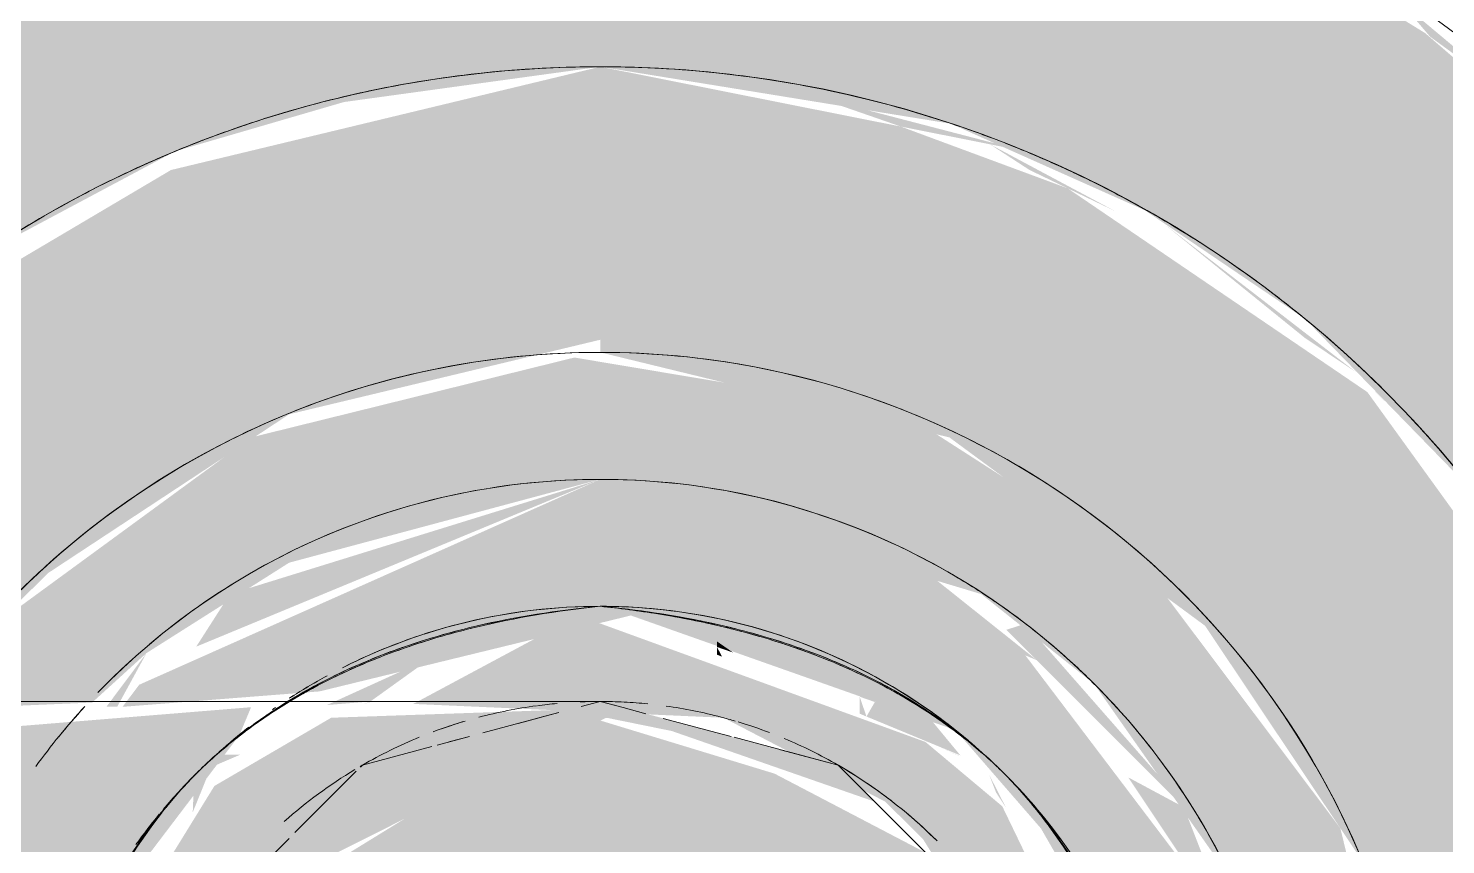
# Model space of a CAD drawing. Header units: millimetres. Extents: x 91786 to 132940, y -1987 to 10096.
# Drawn here: x 128280.89 to 128303.21, y 605.24 to 618.11 of the extents above; entities that cross this region are included whole.
import ezdxf

# ---------------------------------------------------------------- set-up
doc = ezdxf.new("R2010")
doc.units = ezdxf.units.MM
for name, color, linetype, lineweight in [('0-1', 7, 'Continuous', 9), ('A-GENM', 7, 'Continuous', 9), ('P-SANR-FIXT', 7, 'Continuous', 9)]:
    doc.layers.add(name, color=color, linetype=linetype, lineweight=lineweight)
doc.layers.add('0-2', color=7, linetype='Continuous', lineweight=9, transparency=0.7)

# ---------------------------------------------------------------- blocks, each defined once
blk = doc.blocks.new('131_Сантехническая перегородка 6 - СП-1-30839354-Развертка 1_66-4')
at = {"layer": 'A-GENM'}
h = blk.add_hatch(dxfattribs=at)
h.set_pattern_fill('FP_30', color=256, style=0, pattern_type=2)
h.set_pattern_definition([(108.435, (8388.465, 0), (-104.12513, 208.25044), [39.513, -289.76]), (139.399, (8375.97, 37.485), (-624.75285, 520.62186), [19.2, -940.786]), (136.848, (8465.517, 49.98), (-1561.885053, 1457.739081), [45.673, -2237.967]), (109.983, (8432.197, 81.218), (-312.373483, 833.000664), [24.375, -1194.377]), (90, (8423.87, 0), (-104.125, 104.125), [20.825, -83.3]), (118.443, (8423.867, 20.825), (728.876327, -1353.623754), [56.841, -2785.217]), (84.289, (8396.795, 70.805), (-104.131824, -937.12419), [20.929, -1025.515]), (129.806, (8398.877, 91.63), (416.50377, -520.62198), [16.265, -796.977])])
h.paths.add_polyline_path([(9175.071, 100), (9464.64, 100), (9464.64, 207.447), (9449.409, 211.613), (9422.655, 223.925), (9405.757, 234.529), (9389.447, 247.932), (9379.594, 256.115), (9364.268, 273.606), (9353.503, 288.71), (9345.286, 302.96), (9336.788, 321.809), (9334.66, 327.676), (9329.213, 345.851), (9328.098, 350.761), (9325.986, 362.893), (9323.879, 382.53), (9323.879, 400), (9829.57, 400), (9836.646, 657.688), (9839, 757.592), (9839, 790), (9904, 790), (9904, 795), (9904.713, 797.574), (9907.229, 799.533), (9909.774, 800), (9935.009, 799.734), (9936.556, 799.241), (9938.334, 797.403), (9939, 794.062), (9939, 790), (9968, 790), (9968, 1550), (9966.296, 1562.941), (9961.301, 1575), (9953.355, 1585.355), (9943, 1593.301), (9930.941, 1598.296), (9918, 1600), (9168, 1600), (9168.057, 209.98), (9172.29, 208.386), (9173.21, 207.551), (9174.51, 205.679), (9175.071, 202.929), (9175.071, 112.816)])
h.paths.add_polyline_path([(9874, 100), (9896.68, 100), (9896.535, 202.929), (9897.602, 206.369), (9900.574, 208.816), (9903.822, 209.793), (9911.648, 209.959), (9914.886, 209.741), (9918.663, 208.412), (9921.013, 206.369), (9922.08, 202.929), (9922.08, 100), (9968, 100), (9968, 380), (9919, 380), (9919, 272.709), (9874, 260.363), (9874, 116.882)])
h.paths.add_polyline_path([(9619, 577.5), (9612.303, 578.526), (9612.047, 578.601), (9608.785, 579.952), (9605.086, 582.318), (9602.832, 584.392), (9600.225, 587.626), (9598.019, 591.872), (9597.601, 592.5), (9481.5, 592.463), (9481.5, 590.5), (9478, 590.5), (9478, 592.491), (9476.436, 595.321), (9475.85, 597.414), (9475.627, 600.936), (9476.152, 604.014), (9477.492, 606.718), (9478, 607.509), (9478, 609.5), (9481.5, 609.5), (9481.5, 607.5), (9490.5, 607.5), (9490.5, 667.444), (9609.5, 667.398), (9609.5, 620.344), (9613.747, 621.878), (9619, 622.5), (9625.697, 621.474), (9625.953, 621.399), (9629.215, 620.048), (9632.914, 617.682), (9635.168, 615.608), (9637.647, 612.591), (9639.981, 608.128), (9640.858, 605.042), (9641.223, 603.52), (9641.487, 599.225), (9640.751, 594.243), (9640.399, 593.047), (9639.048, 589.785), (9636.442, 585.787), (9634.618, 583.832), (9632.072, 581.703), (9629.089, 579.9), (9624.253, 578.122), (9623.086, 577.984)])
blk = doc.blocks.new('Sanitary_Toilet-Accessories_Gessi_Wall-mounted-paper-roll-holder-65449 - Chrome-30913797-Развертка 1_66-4')
at = {"layer": '0-2'}
for points in [[(9619, 577.5), (9626.477, 578.942), (9631.754, 581.797), (9634.518, 584.09), (9636.893, 586.82), (9638.738, 589.787), (9640.112, 593.061), (9640.943, 596.48), (9641.223, 600), (9640.943, 603.52), (9640.108, 606.953), (9639.048, 609.605), (9636.979, 613.062), (9634.91, 615.518), (9631.99, 618.032), (9629.215, 619.737), (9625.138, 621.528), (9619, 622.5), (9611.523, 621.058), (9609.5, 619.801), (9609.607, 614.73), (9612.303, 616.168), (9614.963, 616.944), (9619, 617.5), (9624.524, 616.602), (9627.579, 615.238), (9630.102, 613.528), (9632.823, 610.732), (9633.656, 609.536), (9635.211, 606.593), (9636.226, 602.78), (9636.416, 598.285), (9635.834, 595.486), (9634.88, 592.647), (9632.698, 589.123), (9630.102, 586.472), (9625.697, 583.832), (9623.037, 583.056), (9618.593, 582.556), (9613.476, 583.398), (9610.624, 584.635), (9607.564, 586.775), (9605.114, 589.356), (9603.202, 592.501), (9602.832, 592.579), (9598.07, 592.5), (9598.952, 590.395), (9601.047, 586.902), (9603.09, 584.482), (9605.82, 582.107), (9608.785, 580.263), (9612.862, 578.472), (9614.441, 578.222)], [(9619, 582.5), (9625.762, 584.127), (9628.603, 585.779), (9632.072, 588.67), (9635.109, 593.609), (9636.322, 599.103), (9635.431, 605.042), (9634.709, 607.353), (9631.083, 612.374), (9626.361, 615.585), (9623.734, 616.558), (9619, 617.5), (9619, 613), (9624.5, 611.66), (9628.526, 608.693), (9631.01, 604.975), (9632.072, 600.344), (9630.657, 594.497), (9627.579, 590.398), (9623.975, 587.99), (9619, 586.801), (9619, 583.146)], [(9619, 587), (9624.5, 588.34), (9628.526, 591.307), (9631.01, 595.025), (9632, 600), (9630.657, 605.503), (9627.579, 609.602), (9623.761, 612.053), (9618.593, 612.919), (9613.5, 611.66), (9609.5, 608.732), (9609.648, 607.426), (9610.996, 607.483), (9611.853, 608.263), (9614.1, 609.687), (9619, 611), (9625, 609.192), (9626.778, 607.778), (9628.744, 604.975), (9629.625, 602.847), (9630, 600), (9629.588, 597.017), (9627.836, 593.6), (9626.778, 592.222), (9623.975, 590.333), (9618.593, 589.109), (9613, 590.808), (9611.222, 592.222), (9610.531, 592.752), (9608.545, 592.697), (9610.307, 590.474), (9614.266, 587.942), (9618.593, 587.081)], [(9619, 591.019), (9625.035, 593.777), (9626.142, 595.547), (9627.315, 599.026), (9627.067, 602.254), (9625.332, 605.849), (9624.122, 606.863), (9618.653, 608.855), (9616.055, 607.462), (9620.941, 607.244), (9623.488, 605.922), (9625.137, 604.287), (9625.661, 603.135), (9626.462, 599.852), (9625.104, 595.652), (9624, 594.464), (9621.795, 593.109), (9620.764, 592.731), (9617.475, 592.583), (9615.399, 592.5), (9618.989, 591.024)], [(9621.092, 608.271), (9620.839, 608.446), (9620.839, 608.359)], [(9620.917, 608.206), (9620.839, 608.359), (9620.839, 608.238)], [(9623.325, 607.492), (9623.427, 607.668), (9623.086, 607.575)], [(9621.15, 600), (9626.481, 600.047), (9624.118, 605.122), (9621.744, 606.364), (9618.87, 607.24), (9618.104, 606.998), (9613.131, 603.937), (9611.63, 600), (9621.057, 600)], [(9619.634, 607.239), (9619, 607.245), (9619.003, 607.24)], [(9624.693, 606.624), (9624.303, 606.803), (9624.597, 606.665)], [(9625.496, 603.748), (9623.928, 605.581), (9624.364, 604.881), (9625.495, 603.749)]]:
    blk.add_hatch(color=256, dxfattribs=at).paths.add_polyline_path(points)
h = blk.add_hatch(color=256, dxfattribs=at)
h.paths.add_polyline_path([(9625.251, 578.49), (9626.376, 578.817), (9625.429, 578.556)])
h.paths.add_polyline_path([(9629.089, 580.199), (9632.844, 582.416), (9632.072, 582.028), (9629.215, 580.268)])
h.paths.add_polyline_path([(9635.951, 585.523), (9637.622, 587.597), (9637.1, 587.105), (9636.143, 585.787)])
h.paths.add_polyline_path([(9639.595, 591.469), (9640.473, 593.515), (9640.108, 593.047), (9640.018, 592.77)])
h.paths.add_polyline_path([(9641.223, 598.251), (9641.401, 600.628), (9641.223, 600), (9641.223, 599.225)])
h.paths.add_polyline_path([(9640.676, 605.204), (9639.981, 607.773), (9640.149, 606.826), (9640.399, 606.056)])
h.paths.add_polyline_path([(9638.007, 611.647), (9636.753, 613.675), (9636.979, 613.062), (9637.647, 612.142)])
h.paths.add_polyline_path([(9633.477, 616.951), (9631.606, 618.518), (9632.072, 617.972), (9632.914, 617.36)])
h = blk.add_hatch(color=256, dxfattribs=at)
h.paths.add_polyline_path([(9619, 582.5), (9619, 587), (9613.5, 588.34), (9609.474, 591.307), (9608.295, 592.847), (9605.035, 592.708), (9603.387, 592.5), (9606.917, 587.626), (9611.639, 584.415), (9614.266, 583.442), (9618.593, 582.581)])
h.paths.add_polyline_path([(9609.5, 608.732), (9610.307, 609.526), (9614.1, 612.025), (9619, 613.199), (9619, 617.5), (9612.238, 615.873), (9609.5, 614.253), (9609.5, 608.855)])
h = blk.add_hatch(color=256, dxfattribs=at)
h.paths.add_polyline_path([(9625.697, 583.832), (9630.102, 586.591), (9629.648, 586.472), (9625.953, 584.003)])
h.paths.add_polyline_path([(9619, 582.5), (9625.139, 583.639), (9623.734, 583.442), (9620.146, 582.728)])
h.paths.add_polyline_path([(9631.374, 587.626), (9633.589, 590.349), (9633.551, 590.883), (9631.411, 587.681)])
h.paths.add_polyline_path([(9635.314, 593.977), (9636.281, 597.791), (9635.986, 597.414), (9635.493, 594.898)])
h.paths.add_polyline_path([(9636.498, 600.01), (9635.778, 604.598), (9635.643, 604.344), (9636.416, 600.424)])
h.paths.add_polyline_path([(9635.168, 606.697), (9633.551, 609.722), (9632.896, 610.096), (9635.107, 606.788)])
h.paths.add_polyline_path([(9630.898, 612.693), (9627.865, 615.035), (9630.102, 613.225)])
h.paths.add_polyline_path([(9625.697, 616.168), (9622.348, 617.039), (9623.734, 616.558), (9625.362, 616.234)])
h = blk.add_hatch(color=256, dxfattribs=at)
h.paths.add_polyline_path([(9624.76, 583.646), (9626.182, 584.156), (9625.364, 583.936), (9625.148, 583.832)])
h.paths.add_polyline_path([(9634.964, 592.997), (9635.283, 593.88), (9634.973, 593.035)])
h.paths.add_polyline_path([(9636.322, 599.103), (9636.416, 600.424), (9636.22, 599.99), (9636.246, 599.766)])
h.paths.add_polyline_path([(9631.703, 611.883), (9630.898, 612.693), (9631.597, 611.991)])
h.paths.add_polyline_path([(9627.104, 615.228), (9625.137, 616.279), (9625.762, 615.873), (9626.735, 615.405)])
h = blk.add_hatch(color=256, dxfattribs=at)
h.paths.add_polyline_path([(9619, 589), (9626.248, 592.222), (9628.046, 594.417), (9628.995, 596.25), (9629.597, 598.497), (9629.588, 601.538), (9628.526, 604.492), (9625.696, 608.226), (9619, 611), (9611.738, 607.764), (9611.475, 607.416), (9614.578, 607.659), (9619.482, 608.855), (9624.597, 607.048), (9625.941, 605.5), (9627.579, 602.655), (9627.844, 601.229), (9628, 599.999), (9627.111, 596.25), (9624.789, 593.109), (9623.422, 592.341), (9618.593, 591.123), (9612.304, 592.714), (9611.504, 592.469), (9612.669, 591.622), (9618.593, 589.169)])
h.paths.add_polyline_path([(9625.811, 594.723), (9626.155, 595.547), (9626.15, 595.547)])
h = blk.add_hatch(color=256, dxfattribs=at)
h.paths.add_polyline_path([(9619, 589), (9624.834, 590.808), (9625.331, 591.622), (9620.9, 589.787)])
h.paths.add_polyline_path([(9619, 589), (9612.636, 591.338), (9614.025, 590.333), (9618.593, 589.109)])
h.paths.add_polyline_path([(9627.528, 593.502), (9628.667, 595.025), (9628.349, 594.904), (9627.53, 593.505)])
h.paths.add_polyline_path([(9629.625, 598.601), (9630, 600), (9629.625, 600.312), (9629.625, 600)])
h.paths.add_polyline_path([(9628.977, 603.817), (9628.192, 605.834), (9627.315, 606.305), (9628.526, 604.492)])
h.paths.add_polyline_path([(9619, 611), (9613.166, 609.192), (9612.636, 608.364), (9618.593, 610.831)])
h.paths.add_polyline_path([(9625.873, 608.153), (9623.975, 609.667), (9619, 611), (9625.696, 608.226)])
h = blk.add_hatch(color=256, dxfattribs=at)
h.paths.add_polyline_path([(9624.5, 590.474), (9627.459, 593.109), (9627.135, 593.109), (9624.789, 590.763)])
h.paths.add_polyline_path([(9630, 600), (9629.251, 603.75), (9628.995, 603.75), (9629.671, 601.229)])
h.paths.add_polyline_path([(9628.526, 594.5), (9629.66, 597.414), (9629.588, 598.462), (9628.667, 595.025)])
h.paths.add_polyline_path([(9628.526, 605.5), (9625.696, 608.727), (9625.397, 608.629), (9628.192, 605.834)])
h = blk.add_hatch(color=256, dxfattribs=at)
h.paths.add_polyline_path([(9613.5, 590.474), (9610.825, 592.739), (9612.304, 591.273), (9613, 590.808)])
h.paths.add_polyline_path([(9611.391, 607.417), (9611.853, 608.263), (9611.222, 607.418)])
h = blk.add_hatch(color=256, dxfattribs=at)
h.paths.add_polyline_path([(9616.779, 591.669), (9616.346, 592.08), (9614.67, 592.5), (9614.809, 592.261), (9616.346, 591.799)])
h.paths.add_polyline_path([(9614.702, 607.445), (9615.379, 607.5), (9616.346, 608.195), (9614.701, 607.447)])
h = blk.add_hatch(color=256, dxfattribs=at)
h.paths.add_polyline_path([(9618.977, 591.01), (9618.808, 591.098), (9618.971, 591.012)])
h.paths.add_polyline_path([(9625.785, 594.692), (9626.15, 595.547), (9625.787, 594.697)])
h.paths.add_polyline_path([(9615.26, 607.451), (9615.405, 607.5), (9615.349, 607.488)])
h = blk.add_hatch(color=256, dxfattribs=at)
h.paths.add_polyline_path([(9626.56, 595.635), (9627.315, 596.771), (9627.206, 598.083), (9626.5, 595.67)])
h.paths.add_polyline_path([(9623.193, 607.263), (9623.086, 607.575), (9623.086, 607.308)])
h = blk.add_hatch(color=256, dxfattribs=at)
h.paths.add_polyline_path([(9623.422, 592.341), (9624, 592.517), (9624.138, 593.109), (9623.33, 592.5)])
h.paths.add_polyline_path([(9627.315, 602.235), (9627.14, 603.135), (9626.593, 603.444), (9627.293, 602.254)])
h.paths.add_polyline_path([(9627.315, 603.444), (9627.209, 603.135), (9627.315, 603.135)])
h.paths.add_polyline_path([(9626.401, 604.273), (9626.39, 604.566), (9626.21, 604.566)])
h.paths.add_polyline_path([(9624.672, 606.651), (9623.967, 607.505), (9623.325, 607.492), (9623.193, 607.263), (9624.597, 606.682)])
h = blk.add_hatch(color=256, dxfattribs=at)
h.paths.add_polyline_path([(9604.722, 600), (9610.016, 600.084), (9611.014, 603.937), (9613.316, 606.97), (9613.5, 607.41), (9609.5, 607.084), (9609.22, 603.591), (9608.75, 602.499), (9607.61, 601.229), (9605.746, 600.248), (9604.621, 600)])
h.paths.add_polyline_path([(9610.685, 600), (9611.519, 600.047), (9613.682, 604.531), (9619.093, 607.245), (9620.126, 607.035), (9623.322, 605.922), (9622.74, 606.499), (9619.362, 607.403), (9614.762, 607.244), (9612.922, 606.169), (9611.804, 604.355), (9610.685, 601.026), (9610.685, 600.025)])
h.paths.add_polyline_path([(9626.5, 600), (9625.09, 604.154), (9624.794, 604.119), (9626.481, 600.047)])
h.paths.add_polyline_path([(9607.908, 601.524), (9608.325, 601.926), (9608, 601.593)])
h = blk.add_hatch(color=256, dxfattribs=at)
h.paths.add_polyline_path([(9610.835, 602.063), (9610.856, 602.066), (9610.991, 602.44)])
h.paths.add_polyline_path([(9611.609, 603.931), (9611.737, 604.193), (9611.611, 603.937)])
h.paths.add_polyline_path([(9611.774, 604.772), (9612.069, 605.042), (9611.853, 604.868)])
h.paths.add_polyline_path([(9612.636, 606.364), (9613.324, 606.66), (9612.959, 606.66), (9612.779, 606.495)])
h = blk.add_hatch(color=256, dxfattribs=at)
h.paths.add_polyline_path([(9611.437, 603.469), (9611.55, 603.93), (9610.971, 603.75), (9610.971, 603.475), (9611.418, 603.469)])
h.paths.add_polyline_path([(9611.962, 604.784), (9612.088, 605.042), (9611.97, 604.802)])
h.paths.add_polyline_path([(9612.581, 605.754), (9612.832, 606.374), (9612.601, 606.28), (9612.587, 605.901)])
h = blk.add_hatch(color=256, dxfattribs=at)
h.paths.add_polyline_path([(9624.9, 593.613), (9625.349, 593.894), (9625.104, 593.862), (9624.919, 593.636)])
h.paths.add_polyline_path([(9625.391, 605.826), (9625.125, 606.348), (9625.234, 606.067), (9625.364, 605.868)])
at = {"layer": '0-1'}
for p, q in [((9609.655, 607.5), (9610.37, 607.5)), ((9610.37, 607.5), (9611.008, 607.5)), ((9611.602, 607.5), (9612.756, 607.5)), ((9612.756, 607.5), (9613.828, 607.5)), ((9613.828, 607.5), (9614.1, 607.5)), ((9614.1, 607.5), (9614.67, 607.5)), ((9614.883, 607.5), (9615.379, 607.5)), ((9616.346, 607.5), (9616.492, 607.5)), ((9617.81, 607.5), (9618.235, 607.5)), ((9618.235, 607.5), (9618.596, 607.5)), ((9618.596, 607.5), (9618.844, 607.5)), ((9618.7, 607.42), (9619, 607.5)), ((9618.844, 607.5), (9618.976, 607.5)), ((9618.976, 607.5), (9619, 607.5)), ((9619.003, 607.499), (9619.362, 607.403)), ((9617.706, 607.153), (9618.038, 607.242)), ((9618.05, 607.246), (9618.349, 607.326)), ((9619.362, 607.403), (9619.716, 607.308)), ((9619.992, 607.234), (9620.839, 607.008)), ((9620.839, 607.008), (9621.06, 606.948)), ((9616.615, 606.862), (9616.94, 606.948)), ((9615.253, 606.497), (9616.21, 606.753)), ((9621.837, 606.74), (9622.747, 606.497)), ((9614.191, 605.435), (9615.157, 606.401)), ((9615.223, 606.467), (9615.253, 606.497)), ((9622.75, 606.494), (9623.446, 605.798)), ((9623.684, 605.56), (9624.122, 605.122))]:
    blk.add_line(p, q, dxfattribs=at)
at = {"layer": '0-1', "flags": 128}
for points in [[(9615.405, 607.5), (9615.701, 607.5), (9616.086, 607.5)], [(9616.754, 607.5), (9617.18, 607.5), (9617.494, 607.5)]]:
    blk.add_lwpolyline(points, dxfattribs=at)
at = {"layer": 'P-SANR-FIXT'}
for radius, start, end in [(17.5, 90, 103.6963), (17.5, 90, 101.25), (17.5, 78.75, 90), (17.5, 76.3037, 90), (17.5, 101.25, 103.6963), (17.5, 76.3037, 78.75), (17.5, 105.1726, 109.3531), (17.5, 105.1726, 109.3531), (17.5, 70.6469, 76.2724), (17.5, 70.6469, 76.2724), (17.5, 109.3531, 110.507), (17.5, 109.3531, 110.507), (17.5, 69.3829, 70.6469), (17.5, 69.3829, 70.6469), (17.5, 110.9698, 114.4224), (17.5, 112.5, 114.4224), (17.5, 110.9698, 112.5), (17.5, 66.1956, 68.6238), (17.5, 66.1956, 68.6238), (17.5, 114.4224, 118.0769), (17.5, 114.4224, 118.0769), (17.5, 63.2648, 66.1956), (17.5, 63.2648, 66.1956), (17.5, 61.9231, 63.1547), (17.5, 61.9231, 63.1547), (17.5, 118.0769, 123.1856), (17.5, 118.0769, 123.1856), (17.5, 60.0415, 61.9231), (17.5, 60.0415, 61.9231), (17.5, 56.8255, 59.8052), (17.5, 56.8255, 59.8052), (17.5, 46.8889, 56.25), (17.5, 46.8889, 56.25), (13, 90, 112.1622), (13, 68.4689, 90), (17.5, 45.3285, 46.6994), (17.5, 45.3285, 46.6994), (13, 112.5, 135), (13, 112.1622, 112.5), (13, 22.8573, 67.5), (17.5, 33.75, 43.0529), (17.5, 23.7111, 43.0529), (11, 90, 120), (11, 90, 120), (11, 60, 90), (11, 60, 90), (11, 120, 130.2324), (11, 120, 130.2324), (11, 55.5638, 60), (11, 55.5638, 60), (9, 90, 107.9681), (9, 90, 107.9681), (9, 87.5254, 90), (9, 87.5254, 90), (11, 49.7676, 54.9986), (11, 49.7676, 54.9986), (9, 76.9936, 87.4848), (9, 76.9936, 87.4848), (9, 61.1082, 76.4475), (9, 61.1082, 76.4475), (9, 108.7642, 116.8147), (9, 108.7642, 116.8147), (11, 45.1294, 49.7676), (11, 45.1294, 49.7676), (11, 133.1307, 136.0139), (11, 133.1307, 136.0139), (9, 119.6513, 122.9483), (9, 119.6513, 122.9483), (9, 49.8956, 60.3487), (9, 49.8956, 60.3487), (11, 37.63, 45.1294), (11, 37.63, 45.1294), (7.5, 95.2057, 97.5956), (7.5, 95.2057, 97.5956), (7.5, 95.2057, 97.5956), (7.5, 90, 92.4015), (7.5, 90, 92.4015), (7.5, 90, 92.4015), (7.5, 87.1084, 89.974), (7.5, 87.1084, 89.974), (7.5, 87.1084, 89.974), (7.5, 84.271, 87.1084), (7.5, 84.271, 87.1084), (7.5, 84.271, 87.1084), (11, 137.5867, 140.8513), (11, 137.5867, 140.8513), (9, 124.6496, 125.0222), (9, 124.6496, 125.0222), (7.5, 97.6919, 104.7829), (7.5, 97.6919, 104.7829), (7.5, 97.6919, 104.7829), (7.5, 75.2849, 82.061), (7.5, 75.2849, 82.061), (7.5, 75.2849, 82.061), (7.5, 73.5326, 75.2849), (7.5, 73.5326, 75.2849), (7.5, 73.5326, 75.2849), (9, 127.9471, 130.2299), (9, 127.9471, 130.2299), (7.5, 106.4674, 109.0886), (7.5, 106.4674, 109.0886), (7.5, 106.4674, 109.0886), (7.5, 69.1824, 73.1691), (7.5, 69.1824, 73.1691), (7.5, 69.1824, 73.1691), (7.5, 112.3355, 119.9777), (7.5, 112.3355, 119.9777), (7.5, 112.3355, 119.9777), (7.5, 60.0223, 67.2936), (7.5, 60.0223, 67.2936), (7.5, 60.0223, 67.2936), (9, 45.2229, 47.5829), (9, 45.2229, 47.5829), (9, 135.2345, 137.3104), (9, 135.2345, 137.3104), (7.5, 121.0308, 131.573), (7.5, 121.0308, 131.573), (7.5, 121.0308, 131.573), (7.5, 120, 120.2943), (7.5, 120, 120.2943), (7.5, 120, 120.2943), (7.5, 52.3593, 60), (7.5, 52.3593, 60), (7.5, 52.3593, 60), (9, 45, 45.2229), (9, 45, 45.2229), (9, 42.57, 44.7655), (9, 42.57, 44.7655), (11, 22.37, 36.1335), (11, 22.37, 36.1335), (9, 39.7762, 42.57), (9, 39.7762, 42.57), (9, 140.5163, 142.7462), (9, 140.5163, 142.7462), (7.5, 44.9935, 49.7705), (7.5, 44.9935, 49.7705), (7.5, 44.9935, 49.7705), (9, 37.1389, 39.7762), (9, 37.1389, 39.7762)]:
    blk.add_arc((9619, 600), radius, start, end, dxfattribs=at)
for points, knots in [([(9612.669, 593.603), (9612.294, 593.983), (9611.591, 594.885), (9610.73, 596.548), (9610.247, 598.027), (9610.038, 599.185), (9609.982, 600), (9610.034, 600.814), (9610.234, 601.967), (9610.706, 603.436), (9611.557, 605.087), (9612.347, 606.097), (9612.922, 606.64), (9613.326, 606.987), (9614.084, 607.54), (9615.313, 608.187), (9617.021, 608.729), (9618.314, 608.936), (9619, 609)], [0.25, 0.25, 0.25, 0.25, 0.3125, 0.375, 0.4375, 0.46875, 0.5, 0.53125, 0.5625, 0.625, 0.6875, 0.75, 0.765625, 0.78125, 0.8125, 0.875, 0.9375, 1, 1, 1, 1]), ([(9611.444, 595.23), (9611.196, 595.652), (9610.693, 596.661), (9610.247, 598.027), (9610.038, 599.185), (9609.982, 600), (9610.034, 600.814), (9610.234, 601.967), (9610.706, 603.436), (9611.557, 605.087), (9612.347, 606.097), (9612.922, 606.64), (9613.326, 606.987), (9614.084, 607.54), (9615.313, 608.187), (9617.021, 608.729), (9618.314, 608.936), (9619, 609)], [0.3244382, 0.3244382, 0.3244382, 0.3244382, 0.375, 0.4375, 0.46875, 0.5, 0.53125, 0.5625, 0.625, 0.6875, 0.75, 0.765625, 0.78125, 0.8125, 0.875, 0.9375, 1, 1, 1, 1]), ([(9613.725, 607.27), (9613.776, 607.305), (9614.275, 607.64), (9615.313, 608.187), (9617.021, 608.729), (9618.314, 608.936), (9619, 609)], [0.8054323, 0.8054323, 0.8054323, 0.8054323, 0.8125, 0.875, 0.9375, 1, 1, 1, 1]), ([(9619, 609), (9618.309, 608.928), (9617.269, 608.754), (9616.331, 608.483), (9615.994, 608.369)], [0, 0, 0, 0, 0.0625, 0.09969407, 0.09969407, 0.09969407, 0.09969407]), ([(9616.012, 608.395), (9616.347, 608.507), (9617.281, 608.771), (9618.314, 608.936), (9619, 609)], [0.90017721, 0.90017721, 0.90017721, 0.90017721, 0.9375, 1, 1, 1, 1]), ([(9625.364, 606.364), (9625.27, 606.459), (9625.078, 606.64), (9624.674, 606.987), (9623.916, 607.54), (9622.687, 608.187), (9620.979, 608.729), (9619.686, 608.936), (9619, 609)], [0.75, 0.75, 0.75, 0.75, 0.765625, 0.78125, 0.8125, 0.875, 0.9375, 1, 1, 1, 1]), ([(9625.331, 593.603), (9625.706, 593.983), (9626.409, 594.885), (9627.27, 596.548), (9627.753, 598.027), (9627.962, 599.185), (9628.018, 600), (9627.966, 600.814), (9627.766, 601.967), (9627.294, 603.436), (9626.443, 605.087), (9625.653, 606.097), (9625.078, 606.64), (9624.674, 606.987), (9623.916, 607.54), (9622.687, 608.187), (9620.979, 608.729), (9619.686, 608.936), (9619, 609)], [0.25, 0.25, 0.25, 0.25, 0.3125, 0.375, 0.4375, 0.46875, 0.5, 0.53125, 0.5625, 0.625, 0.6875, 0.75, 0.765625, 0.78125, 0.8125, 0.875, 0.9375, 1, 1, 1, 1]), ([(9625.331, 593.603), (9625.706, 593.983), (9626.409, 594.885), (9627.27, 596.548), (9627.753, 598.027), (9627.962, 599.185), (9628.018, 600), (9627.966, 600.814), (9627.766, 601.967), (9627.294, 603.436), (9626.443, 605.087), (9625.653, 606.097), (9625.078, 606.64), (9624.674, 606.987), (9623.916, 607.54), (9622.687, 608.187), (9620.979, 608.729), (9619.686, 608.936), (9619, 609)], [0.25, 0.25, 0.25, 0.25, 0.3125, 0.375, 0.4375, 0.46875, 0.5, 0.53125, 0.5625, 0.625, 0.6875, 0.75, 0.765625, 0.78125, 0.8125, 0.875, 0.9375, 1, 1, 1, 1]), ([(9621.222, 608.621), (9621.129, 608.645), (9620.568, 608.783), (9619.973, 608.888), (9619.454, 608.951)], [0.92774202, 0.92774202, 0.92774202, 0.92774202, 0.9375, 0.98602686, 0.98602686, 0.98602686, 0.98602686]), ([(9619.454, 608.947), (9619.978, 608.878), (9620.575, 608.768), (9621.138, 608.627), (9621.228, 608.603)], [0.01386405, 0.01386405, 0.01386405, 0.01386405, 0.0625, 0.0718854, 0.0718854, 0.0718854, 0.0718854]), ([(9621.306, 608.582), (9621.788, 608.451), (9622.556, 608.19), (9623.252, 607.859), (9623.524, 607.712)], [0.07461317, 0.07461317, 0.07461317, 0.07461317, 0.125, 0.15968224, 0.15968224, 0.15968224, 0.15968224]), ([(9623.514, 607.736), (9623.238, 607.886), (9622.545, 608.215), (9621.78, 608.473), (9621.309, 608.598)], [0.83949013, 0.83949013, 0.83949013, 0.83949013, 0.875, 0.92470808, 0.92470808, 0.92470808, 0.92470808]), ([(9614.759, 607.878), (9614.951, 607.974), (9615.32, 608.142), (9615.709, 608.29), (9615.893, 608.354)], [0.85102967, 0.85102967, 0.85102967, 0.85102967, 0.875, 0.89575419, 0.89575419, 0.89575419, 0.89575419]), ([(9615.886, 608.331), (9615.695, 608.264), (9615.333, 608.126), (9614.989, 607.971), (9614.826, 607.891)], [0.10370828, 0.10370828, 0.10370828, 0.10370828, 0.125, 0.14505988, 0.14505988, 0.14505988, 0.14505988]), ([(9624.772, 606.897), (9624.565, 607.066), (9624.191, 607.339), (9623.788, 607.584), (9623.612, 607.682)], [0.78125, 0.78125, 0.78125, 0.78125, 0.8125, 0.83527034, 0.83527034, 0.83527034, 0.83527034]), ([(9623.616, 607.661), (9623.801, 607.559), (9624.215, 607.309), (9624.597, 607.03), (9624.805, 606.862)], [0.16364791, 0.16364791, 0.16364791, 0.16364791, 0.1875, 0.21875, 0.21875, 0.21875, 0.21875]), ([(9613.847, 607.337), (9613.62, 607.188), (9613.294, 606.951), (9612.889, 606.605), (9612.314, 606.065), (9611.528, 605.066), (9610.69, 603.441), (9610.228, 601.995), (9610.033, 600.855), (9609.983, 600.048), (9610.037, 599.235), (9610.238, 598.078), (9610.708, 596.595), (9611.412, 595.205), (9612.083, 594.241), (9612.538, 593.723), (9612.924, 593.359), (9613.33, 593.011), (9614.093, 592.455), (9615.33, 591.807), (9617.051, 591.266), (9618.355, 591.062), (9619.047, 591)], [0.1875, 0.1875, 0.1875, 0.1875, 0.21875, 0.234375, 0.25, 0.3125, 0.375, 0.4375, 0.46875, 0.5, 0.53125, 0.5625, 0.625, 0.6875, 0.71875, 0.75, 0.765625, 0.78125, 0.8125, 0.875, 0.9375, 1, 1, 1, 1]), ([(9625.397, 606.331), (9625.774, 605.954), (9626.472, 605.066), (9627.31, 603.441), (9627.772, 601.995), (9627.967, 600.855), (9628.017, 600.048), (9627.963, 599.235), (9627.762, 598.078), (9627.292, 596.595), (9626.588, 595.205), (9625.917, 594.241), (9625.462, 593.723), (9625.077, 593.359), (9624.67, 593.011), (9623.907, 592.455), (9622.67, 591.807), (9620.949, 591.266), (9619.645, 591.062), (9618.953, 591)], [0.25, 0.25, 0.25, 0.25, 0.3125, 0.375, 0.4375, 0.46875, 0.5, 0.53125, 0.5625, 0.625, 0.6875, 0.71875, 0.75, 0.765625, 0.78125, 0.8125, 0.875, 0.9375, 1, 1, 1, 1])]:
    blk.add_open_spline(points, degree=3, knots=knots, dxfattribs=at)
for points in [[(9619.447, 608.952), (9619.3, 608.97), (9619.151, 608.986), (9619, 609)], [(9619, 609), (9619.15, 608.984), (9619.298, 608.967), (9619.445, 608.948)], [(9614.384, 607.661), (9614.199, 607.559), (9614.02, 607.451), (9613.847, 607.337)], [(9613.878, 607.372), (9614.042, 607.481), (9614.212, 607.584), (9614.388, 607.682)], [(9613.4, 607.022), (9613.331, 606.97), (9613.262, 606.917), (9613.195, 606.862)], [(9613.228, 606.897), (9613.28, 606.94), (9613.333, 606.982), (9613.387, 607.024)], [(9625.364, 606.364), (9625.27, 606.459), (9625.174, 606.549), (9625.075, 606.638)], [(9625.108, 606.604), (9625.207, 606.515), (9625.303, 606.425), (9625.397, 606.331)], [(9612.603, 606.331), (9612.455, 606.182), (9612.31, 606.023), (9612.171, 605.855)], [(9612.407, 606.122), (9612.482, 606.205), (9612.559, 606.286), (9612.636, 606.364)], [(9625.605, 606.109), (9625.526, 606.197), (9625.445, 606.282), (9625.364, 606.364)], [(9625.397, 606.331), (9625.472, 606.255), (9625.546, 606.177), (9625.62, 606.097)], [(9625.872, 605.792), (9625.784, 605.902), (9625.695, 606.007), (9625.605, 606.109)], [(9625.62, 606.097), (9625.724, 605.982), (9625.826, 605.862), (9625.925, 605.737)], [(9612.089, 605.755), (9612.007, 605.652), (9611.927, 605.547), (9611.849, 605.438)], [(9611.897, 605.487), (9611.964, 605.58), (9612.032, 605.67), (9612.101, 605.758)], [(9626.114, 605.473), (9626.035, 605.583), (9625.954, 605.689), (9625.872, 605.792)], [(9625.925, 605.737), (9626.006, 605.635), (9626.084, 605.531), (9626.162, 605.424)]]:
    blk.add_open_spline(points, degree=3, dxfattribs=at)
blk = doc.blocks.new('Sanitary_Toilet-Accessories_Gessi_Wall-mounted-paper-roll-holder-65449 - Chrome-V72-Развертка 1_66-4')
at = {"layer": '0-1'}
for p, q in [((9613.828, 607.5), (9614.1, 607.5)), ((9614.1, 607.5), (9614.67, 607.5)), ((9614.883, 607.5), (9615.379, 607.5)), ((9616.346, 607.5), (9616.492, 607.5)), ((9616.754, 607.5), (9617.18, 607.5)), ((9617.18, 607.5), (9617.494, 607.5)), ((9617.81, 607.5), (9618.235, 607.5)), ((9618.235, 607.5), (9618.596, 607.5)), ((9618.7, 607.42), (9619, 607.5)), ((9618.976, 607.5), (9619, 607.5)), ((9619.003, 607.499), (9619.362, 607.403)), ((9617.706, 607.153), (9618.038, 607.242)), ((9618.05, 607.246), (9618.349, 607.326)), ((9619.362, 607.403), (9619.716, 607.308)), ((9619.992, 607.234), (9620.839, 607.008)), ((9620.839, 607.008), (9621.06, 606.948)), ((9616.615, 606.862), (9616.94, 606.948)), ((9615.253, 606.497), (9616.21, 606.753)), ((9621.837, 606.74), (9622.747, 606.497)), ((9614.191, 605.435), (9615.157, 606.401)), ((9615.223, 606.467), (9615.253, 606.497)), ((9622.749, 606.495), (9623.446, 605.798)), ((9623.684, 605.56), (9624.122, 605.122))]:
    blk.add_line(p, q, dxfattribs=at)
at = {"layer": '0-1', "flags": 128}
for points in [[(9609.655, 607.5), (9610.37, 607.5), (9611.008, 607.5)], [(9611.602, 607.5), (9612.756, 607.5), (9613.828, 607.5)], [(9615.405, 607.5), (9615.701, 607.5), (9616.086, 607.5)], [(9618.596, 607.5), (9618.844, 607.5), (9618.976, 607.5)]]:
    blk.add_lwpolyline(points, dxfattribs=at)
at = {"layer": 'P-SANR-FIXT'}
for radius, start, end in [(17.5, 90, 103.6963), (17.5, 90, 101.25), (17.5, 78.75, 90), (17.5, 76.3037, 90), (17.5, 101.25, 103.6963), (17.5, 76.3037, 78.75), (17.5, 105.1726, 109.3531), (17.5, 105.1726, 109.3531), (17.5, 70.6469, 76.2724), (17.5, 70.6469, 76.2724), (17.5, 109.3531, 110.507), (17.5, 109.3531, 110.507), (17.5, 69.3829, 70.6469), (17.5, 69.3829, 70.6469), (17.5, 110.9698, 114.4224), (17.5, 110.9698, 114.4224), (17.5, 66.1956, 68.6238), (17.5, 67.5, 68.6238), (17.5, 66.1956, 67.5), (17.5, 114.4224, 118.0769), (17.5, 114.4224, 118.0769), (17.5, 63.2648, 66.1956), (17.5, 63.2648, 66.1956), (17.5, 61.9231, 63.1547), (17.5, 61.9231, 63.1547), (17.5, 118.0769, 123.1856), (17.5, 118.0769, 123.1856), (17.5, 60.0415, 61.9231), (17.5, 60.0415, 61.9231), (17.5, 56.8255, 59.8052), (17.5, 56.8255, 59.8052), (17.5, 46.8889, 56.25), (17.5, 46.8889, 56.25), (13, 90, 112.1622), (13, 68.4689, 90), (17.5, 45.3285, 46.6994), (17.5, 45.3285, 46.6994), (13, 112.5, 136.7997), (13, 112.1622, 112.5), (13, 22.8573, 67.5), (17.5, 33.75, 43.0529), (17.5, 23.7111, 43.0529), (11, 90, 120), (11, 90, 120), (11, 60, 90), (11, 60, 90), (11, 120, 130.2324), (11, 120, 130.2324), (11, 55.5638, 60), (11, 55.5638, 60), (9, 90, 107.9681), (9, 90, 107.9681), (9, 87.5254, 90), (9, 87.5254, 90), (11, 49.7676, 54.9986), (11, 49.7676, 54.9986), (9, 76.9936, 87.4848), (9, 76.9936, 87.4848), (9, 61.1082, 76.4475), (9, 61.1082, 76.4475), (9, 108.7642, 116.8147), (9, 108.7642, 116.8147), (11, 45.1294, 49.7676), (11, 45.1294, 49.7676), (11, 133.1307, 136.0139), (11, 133.1307, 136.0139), (9, 119.6513, 122.9483), (9, 119.6513, 122.9483), (9, 49.8956, 60.3487), (9, 49.8956, 60.3487), (11, 37.63, 45.1294), (11, 37.63, 45.1294), (7.5, 95.2057, 97.5956), (7.5, 95.2057, 97.5956), (7.5, 95.2057, 97.5956), (7.5, 90, 92.4015), (7.5, 90, 92.4015), (7.5, 90, 92.4015), (7.5, 87.1084, 89.974), (7.5, 87.1084, 89.974), (7.5, 87.1084, 89.974), (7.5, 84.271, 87.1084), (7.5, 84.271, 87.1084), (7.5, 84.271, 87.1084), (11, 137.5867, 140.8513), (11, 137.5867, 140.8513), (9, 124.6496, 125.0222), (9, 124.6496, 125.0222), (7.5, 97.6919, 104.7829), (7.5, 97.6919, 104.7829), (7.5, 97.6919, 104.7829), (7.5, 75.2849, 82.061), (7.5, 75.2849, 82.061), (7.5, 75.2849, 82.061), (7.5, 73.5326, 75.2849), (7.5, 73.5326, 75.2849), (7.5, 73.5326, 75.2849), (9, 127.9471, 130.2299), (9, 127.9471, 130.2299), (7.5, 106.4674, 109.0886), (7.5, 106.4674, 109.0886), (7.5, 106.4674, 109.0886), (7.5, 69.1824, 73.1691), (7.5, 69.1824, 73.1691), (7.5, 69.1824, 73.1691), (7.5, 112.3355, 119.9777), (7.5, 112.3355, 119.9777), (7.5, 112.3355, 119.9777), (7.5, 60.0223, 67.2936), (7.5, 60.0223, 67.2936), (7.5, 60.0223, 67.2936), (9, 45.2229, 47.5829), (9, 45.2229, 47.5829), (9, 135.2345, 137.3104), (9, 135.2345, 137.3104), (7.5, 121.0308, 131.573), (7.5, 121.0308, 131.573), (7.5, 121.0308, 131.573), (7.5, 120, 120.2943), (7.5, 120, 120.2943), (7.5, 120, 120.2943), (7.5, 52.3593, 60), (7.5, 52.3593, 60), (7.5, 52.3593, 60), (9, 45, 45.2229), (9, 45, 45.2229), (9, 42.57, 44.7655), (9, 42.57, 44.7655), (11, 22.37, 36.1335), (11, 22.37, 36.1335), (9, 39.7762, 42.57), (9, 39.7762, 42.57), (9, 140.5163, 142.7462), (9, 140.5163, 142.7462), (7.5, 44.9935, 49.7705), (7.5, 44.9935, 49.7705), (7.5, 44.9935, 49.7705), (9, 37.1389, 39.7762), (9, 37.1389, 39.7762)]:
    blk.add_arc((9619, 600), radius, start, end, dxfattribs=at)
for points, knots in [([(9612.669, 593.603), (9612.294, 593.983), (9611.591, 594.885), (9610.73, 596.548), (9610.247, 598.027), (9610.038, 599.185), (9609.982, 600), (9610.034, 600.814), (9610.234, 601.967), (9610.706, 603.436), (9611.557, 605.087), (9612.347, 606.097), (9612.922, 606.64), (9613.326, 606.987), (9614.084, 607.54), (9615.313, 608.187), (9617.021, 608.729), (9618.314, 608.936), (9619, 609)], [0.25, 0.25, 0.25, 0.25, 0.3125, 0.375, 0.4375, 0.46875, 0.5, 0.53125, 0.5625, 0.625, 0.6875, 0.75, 0.765625, 0.78125, 0.8125, 0.875, 0.9375, 1, 1, 1, 1]), ([(9611.444, 595.23), (9611.196, 595.652), (9610.693, 596.661), (9610.247, 598.027), (9610.038, 599.185), (9609.982, 600), (9610.034, 600.814), (9610.234, 601.967), (9610.706, 603.436), (9611.557, 605.087), (9612.347, 606.097), (9612.922, 606.64), (9613.326, 606.987), (9614.084, 607.54), (9615.313, 608.187), (9617.021, 608.729), (9618.314, 608.936), (9619, 609)], [0.3244382, 0.3244382, 0.3244382, 0.3244382, 0.375, 0.4375, 0.46875, 0.5, 0.53125, 0.5625, 0.625, 0.6875, 0.75, 0.765625, 0.78125, 0.8125, 0.875, 0.9375, 1, 1, 1, 1]), ([(9613.725, 607.27), (9613.776, 607.305), (9614.275, 607.64), (9615.313, 608.187), (9617.021, 608.729), (9618.314, 608.936), (9619, 609)], [0.8054323, 0.8054323, 0.8054323, 0.8054323, 0.8125, 0.875, 0.9375, 1, 1, 1, 1]), ([(9619, 609), (9618.309, 608.928), (9617.269, 608.754), (9616.331, 608.483), (9615.994, 608.369)], [0, 0, 0, 0, 0.0625, 0.09969407, 0.09969407, 0.09969407, 0.09969407]), ([(9616.012, 608.395), (9616.347, 608.507), (9617.281, 608.771), (9618.314, 608.936), (9619, 609)], [0.90017721, 0.90017721, 0.90017721, 0.90017721, 0.9375, 1, 1, 1, 1]), ([(9625.364, 606.364), (9625.27, 606.459), (9625.078, 606.64), (9624.674, 606.987), (9623.916, 607.54), (9622.687, 608.187), (9620.979, 608.729), (9619.686, 608.936), (9619, 609)], [0.75, 0.75, 0.75, 0.75, 0.765625, 0.78125, 0.8125, 0.875, 0.9375, 1, 1, 1, 1]), ([(9625.331, 593.603), (9625.706, 593.983), (9626.409, 594.885), (9627.27, 596.548), (9627.753, 598.027), (9627.962, 599.185), (9628.018, 600), (9627.966, 600.814), (9627.766, 601.967), (9627.294, 603.436), (9626.443, 605.087), (9625.653, 606.097), (9625.078, 606.64), (9624.674, 606.987), (9623.916, 607.54), (9622.687, 608.187), (9620.979, 608.729), (9619.686, 608.936), (9619, 609)], [0.25, 0.25, 0.25, 0.25, 0.3125, 0.375, 0.4375, 0.46875, 0.5, 0.53125, 0.5625, 0.625, 0.6875, 0.75, 0.765625, 0.78125, 0.8125, 0.875, 0.9375, 1, 1, 1, 1]), ([(9625.331, 593.603), (9625.706, 593.983), (9626.409, 594.885), (9627.27, 596.548), (9627.753, 598.027), (9627.962, 599.185), (9628.018, 600), (9627.966, 600.814), (9627.766, 601.967), (9627.294, 603.436), (9626.443, 605.087), (9625.653, 606.097), (9625.078, 606.64), (9624.674, 606.987), (9623.916, 607.54), (9622.687, 608.187), (9620.979, 608.729), (9619.686, 608.936), (9619, 609)], [0.25, 0.25, 0.25, 0.25, 0.3125, 0.375, 0.4375, 0.46875, 0.5, 0.53125, 0.5625, 0.625, 0.6875, 0.75, 0.765625, 0.78125, 0.8125, 0.875, 0.9375, 1, 1, 1, 1]), ([(9621.222, 608.621), (9621.129, 608.645), (9620.568, 608.783), (9619.973, 608.888), (9619.454, 608.951)], [0.92774202, 0.92774202, 0.92774202, 0.92774202, 0.9375, 0.98602686, 0.98602686, 0.98602686, 0.98602686]), ([(9619.454, 608.947), (9619.978, 608.878), (9620.575, 608.768), (9621.138, 608.627), (9621.228, 608.603)], [0.01386405, 0.01386405, 0.01386405, 0.01386405, 0.0625, 0.0718854, 0.0718854, 0.0718854, 0.0718854]), ([(9621.306, 608.582), (9621.788, 608.451), (9622.556, 608.19), (9623.252, 607.859), (9623.524, 607.712)], [0.07461317, 0.07461317, 0.07461317, 0.07461317, 0.125, 0.15968224, 0.15968224, 0.15968224, 0.15968224]), ([(9623.514, 607.736), (9623.238, 607.886), (9622.545, 608.215), (9621.78, 608.473), (9621.309, 608.598)], [0.83949013, 0.83949013, 0.83949013, 0.83949013, 0.875, 0.92470808, 0.92470808, 0.92470808, 0.92470808]), ([(9614.759, 607.878), (9614.951, 607.974), (9615.32, 608.142), (9615.709, 608.29), (9615.893, 608.354)], [0.85102967, 0.85102967, 0.85102967, 0.85102967, 0.875, 0.89575419, 0.89575419, 0.89575419, 0.89575419]), ([(9615.886, 608.331), (9615.695, 608.264), (9615.333, 608.126), (9614.989, 607.971), (9614.826, 607.891)], [0.10370828, 0.10370828, 0.10370828, 0.10370828, 0.125, 0.14505988, 0.14505988, 0.14505988, 0.14505988]), ([(9624.772, 606.897), (9624.565, 607.066), (9624.191, 607.339), (9623.788, 607.584), (9623.612, 607.682)], [0.78125, 0.78125, 0.78125, 0.78125, 0.8125, 0.83527034, 0.83527034, 0.83527034, 0.83527034]), ([(9623.616, 607.661), (9623.801, 607.559), (9624.215, 607.309), (9624.597, 607.03), (9624.805, 606.862)], [0.16364791, 0.16364791, 0.16364791, 0.16364791, 0.1875, 0.21875, 0.21875, 0.21875, 0.21875]), ([(9613.847, 607.337), (9613.62, 607.188), (9613.294, 606.951), (9612.889, 606.605), (9612.314, 606.065), (9611.528, 605.066), (9610.69, 603.441), (9610.228, 601.995), (9610.033, 600.855), (9609.983, 600.048), (9610.037, 599.235), (9610.238, 598.078), (9610.708, 596.595), (9611.412, 595.205), (9612.083, 594.241), (9612.538, 593.723), (9612.924, 593.359), (9613.33, 593.011), (9614.093, 592.455), (9615.33, 591.807), (9617.051, 591.266), (9618.355, 591.062), (9619.047, 591)], [0.1875, 0.1875, 0.1875, 0.1875, 0.21875, 0.234375, 0.25, 0.3125, 0.375, 0.4375, 0.46875, 0.5, 0.53125, 0.5625, 0.625, 0.6875, 0.71875, 0.75, 0.765625, 0.78125, 0.8125, 0.875, 0.9375, 1, 1, 1, 1]), ([(9625.397, 606.331), (9625.774, 605.954), (9626.472, 605.066), (9627.31, 603.441), (9627.772, 601.995), (9627.967, 600.855), (9628.017, 600.048), (9627.963, 599.235), (9627.762, 598.078), (9627.292, 596.595), (9626.588, 595.205), (9625.917, 594.241), (9625.462, 593.723), (9625.077, 593.359), (9624.67, 593.011), (9623.907, 592.455), (9622.67, 591.807), (9620.949, 591.266), (9619.645, 591.062), (9618.953, 591)], [0.25, 0.25, 0.25, 0.25, 0.3125, 0.375, 0.4375, 0.46875, 0.5, 0.53125, 0.5625, 0.625, 0.6875, 0.71875, 0.75, 0.765625, 0.78125, 0.8125, 0.875, 0.9375, 1, 1, 1, 1])]:
    blk.add_open_spline(points, degree=3, knots=knots, dxfattribs=at)
for points in [[(9619.447, 608.952), (9619.3, 608.97), (9619.151, 608.986), (9619, 609)], [(9619, 609), (9619.15, 608.984), (9619.298, 608.967), (9619.445, 608.948)], [(9614.384, 607.661), (9614.199, 607.559), (9614.02, 607.451), (9613.847, 607.337)], [(9613.878, 607.372), (9614.042, 607.481), (9614.212, 607.584), (9614.388, 607.682)], [(9613.4, 607.022), (9613.331, 606.97), (9613.262, 606.917), (9613.195, 606.862)], [(9613.228, 606.897), (9613.28, 606.94), (9613.333, 606.982), (9613.387, 607.024)], [(9625.364, 606.364), (9625.27, 606.459), (9625.174, 606.549), (9625.075, 606.638)], [(9625.108, 606.604), (9625.207, 606.515), (9625.303, 606.425), (9625.397, 606.331)], [(9612.603, 606.331), (9612.455, 606.182), (9612.31, 606.023), (9612.171, 605.855)], [(9612.407, 606.122), (9612.482, 606.205), (9612.559, 606.286), (9612.636, 606.364)], [(9625.605, 606.109), (9625.526, 606.197), (9625.445, 606.282), (9625.364, 606.364)], [(9625.397, 606.331), (9625.472, 606.255), (9625.546, 606.177), (9625.62, 606.097)], [(9625.872, 605.792), (9625.784, 605.902), (9625.695, 606.007), (9625.605, 606.109)], [(9625.62, 606.097), (9625.724, 605.982), (9625.826, 605.862), (9625.925, 605.737)], [(9612.089, 605.755), (9612.007, 605.652), (9611.927, 605.547), (9611.849, 605.438)], [(9611.897, 605.487), (9611.964, 605.58), (9612.032, 605.67), (9612.101, 605.758)], [(9626.114, 605.473), (9626.035, 605.583), (9625.954, 605.689), (9625.872, 605.792)], [(9625.925, 605.737), (9626.006, 605.635), (9626.084, 605.531), (9626.162, 605.424)]]:
    blk.add_open_spline(points, degree=3, dxfattribs=at)
blk = doc.blocks.new('Sanitary_Toilet-Accessories_Gessi_Wall-mounted-paper-roll-holder-65449 - Chrome-30916167-Развертка 1_66-4')
at = {"layer": '0-1'}
for p, q in [((9618.349, 607.326), (9617.151, 607.005)), ((9619.716, 607.308), (9619.362, 607.403)), ((9620.839, 607.008), (9619.992, 607.234)), ((9621.06, 606.948), (9620.839, 607.008)), ((9616.94, 606.948), (9616.43, 606.812)), ((9615.157, 606.401), (9614.191, 605.435)), ((9614.1, 605.344), (9613.798, 605.042))]:
    blk.add_line(p, q, dxfattribs=at)
at = {"layer": '0-1', "flags": 128}
for points in [[(9619, 607.5), (9618.941, 607.5), (9618.766, 607.5), (9618.477, 607.5), (9618.075, 607.5), (9617.562, 607.5), (9616.94, 607.5), (9616.214, 607.5), (9615.386, 607.5), (9614.462, 607.5), (9613.445, 607.5), (9612.342, 607.5), (9611.159, 607.5), (9609.9, 607.5), (9609.607, 607.5)], [(9619.362, 607.403), (9619, 607.5), (9618.7, 607.42)], [(9616.346, 606.79), (9615.253, 606.497), (9615.223, 606.467)], [(9626.5, 600), (9625.497, 603.747), (9622.747, 606.497), (9621.107, 606.936)]]:
    blk.add_lwpolyline(points, dxfattribs=at)
at = {"layer": 'P-SANR-FIXT'}
for radius, start, end in [(22.5, 270, 90), (17.5, 90, 123.1856), (17.5, 90, 103.6963), (17.5, 76.3037, 90), (17.5, 270, 90), (17.5, 103.6963, 109.3531), (17.5, 70.6469, 76.2724), (17.5, 110.507, 114.4224), (17.5, 109.3531, 110.507), (17.5, 69.3829, 70.6469), (17.5, 66.1956, 68.6238), (17.5, 114.4224, 118.0769), (17.5, 61.9231, 66.1956), (17.5, 118.0769, 123.1856), (17.5, 56.25, 61.9231), (17.5, 46.8889, 56.25), (13, 90, 136.7997), (13, 22.8573, 90), (17.5, 45.3285, 46.6994), (17.5, 23.7111, 43.0529), (11, 90, 136.0139), (11, 90, 120), (11, 60, 90), (11, 270, 90), (11, 120, 130.2324), (11, 55.5638, 60), (9, 90, 116.8147), (9, 90, 116.8147), (9, 49.8956, 90), (9, 45.2229, 90), (11, 49.7676, 54.9986), (11, 45.1294, 49.7676), (11, 132.2698, 136.0139), (9, 118.5689, 122.9483), (9, 118.5689, 122.9483), (11, 37.63, 45.1294), (7.5, 95.2057, 97.5956), (7.5, 95.2057, 97.5956), (7.5, 95.2057, 97.5956), (7.5, 90, 92.4015), (7.5, 90, 92.4015), (7.5, 90, 92.4015), (7.5, 87.1084, 90), (7.5, 87.1084, 90), (7.5, 87.1084, 89.974), (7.5, 84.271, 87.1084), (7.5, 84.271, 87.1084), (7.5, 84.271, 87.1084), (11, 137.5867, 143.9377), (11, 137.5867, 140.8513), (9, 124.6496, 125.0222), (9, 124.6496, 125.0222), (7.5, 97.6919, 104.7829), (7.5, 97.6919, 104.7829), (7.5, 97.6919, 104.7829), (7.5, 75.2849, 82.061), (7.5, 75.2849, 82.061), (7.5, 75.2849, 82.061), (7.5, 73.5326, 75.2849), (7.5, 73.5326, 75.2849), (7.5, 73.5326, 75.2849), (9, 127.9471, 131.8373), (9, 127.9471, 130.2299), (7.5, 106.4674, 110.537), (7.5, 106.4674, 110.537), (7.5, 106.4674, 109.4822), (7.5, 69.1824, 73.1691), (7.5, 69.1824, 73.1691), (7.5, 69.1824, 73.1691), (7.5, 112.3355, 119.9777), (7.5, 112.3355, 119.9777), (7.5, 112.3355, 119.9777), (7.5, 60.0223, 67.2936), (7.5, 60.0223, 67.2936), (7.5, 60.0223, 67.2936), (9, 132.5923, 135), (9, 45.2229, 47.5829), (11, 22.37, 37.0585), (9, 135, 139.8899), (9, 135, 137.3104), (7.5, 121.0308, 131.573), (7.5, 121.0308, 131.573), (7.5, 121.0308, 131.573), (7.5, 120, 120.2943), (7.5, 120, 120.2943), (7.5, 120, 120.2943), (7.5, 44.9935, 60), (7.5, 52.3593, 60), (7.5, 44.9935, 60), (9, 45, 45.2229), (9, 45, 45.2229), (9, 315, 45), (9, 39.7762, 44.7655), (9, 140.5163, 144.3487), (9, 140.5163, 142.7462), (7.5, 44.9935, 49.7705), (9, 37.1389, 39.7762)]:
    blk.add_arc((9619, 600), radius, start, end, dxfattribs=at)
for points, knots in [([(9612.636, 593.636), (9612.447, 593.826), (9612.083, 594.241), (9611.412, 595.205), (9610.708, 596.595), (9610.238, 598.078), (9610.037, 599.235), (9609.983, 600.048), (9610.033, 600.855), (9610.228, 601.995), (9610.69, 603.441), (9611.528, 605.066), (9612.314, 606.065), (9612.889, 606.605), (9613.294, 606.951), (9614.054, 607.504), (9615.288, 608.155), (9617.006, 608.709), (9618.309, 608.928), (9619, 609)], [0.25, 0.25, 0.25, 0.25, 0.28125, 0.3125, 0.375, 0.4375, 0.46875, 0.5, 0.53125, 0.5625, 0.625, 0.6875, 0.75, 0.765625, 0.78125, 0.8125, 0.875, 0.9375, 1, 1, 1, 1]), ([(9619, 609), (9618.314, 608.936), (9617.021, 608.729), (9615.664, 608.298), (9614.951, 607.974), (9614.759, 607.878)], [0, 0, 0, 0, 0.0625, 0.125, 0.1489703, 0.1489703, 0.1489703, 0.1489703]), ([(9614.826, 607.891), (9614.989, 607.971), (9615.677, 608.28), (9617.006, 608.709), (9618.309, 608.928), (9619, 609)], [0.8549401, 0.8549401, 0.8549401, 0.8549401, 0.875, 0.9375, 1, 1, 1, 1]), ([(9619, 609), (9619.686, 608.936), (9620.979, 608.729), (9622.687, 608.187), (9623.916, 607.54), (9624.565, 607.066), (9624.772, 606.897)], [0, 0, 0, 0, 0.0625, 0.125, 0.1875, 0.21875, 0.21875, 0.21875, 0.21875]), ([(9625.397, 606.331), (9625.303, 606.425), (9625.111, 606.605), (9624.706, 606.951), (9623.946, 607.504), (9622.712, 608.155), (9621.251, 608.626), (9620.267, 608.823), (9619.905, 608.881)], [0.75, 0.75, 0.75, 0.75, 0.765625, 0.78125, 0.8125, 0.875, 0.9375, 0.972013, 0.972013, 0.972013, 0.972013]), ([(9613.387, 607.024), (9613.333, 606.982), (9613.175, 606.857), (9613.023, 606.727), (9612.925, 606.638)], [0.21081731, 0.21081731, 0.21081731, 0.21081731, 0.21875, 0.234375, 0.234375, 0.234375, 0.234375]), ([(9612.925, 606.638), (9612.826, 606.549), (9612.564, 606.301), (9612.313, 606.021), (9612.16, 605.831)], [0.234375, 0.234375, 0.234375, 0.234375, 0.25, 0.27716607, 0.27716607, 0.27716607, 0.27716607]), ([(9625.364, 606.364), (9625.741, 605.985), (9626.443, 605.087), (9627.294, 603.436), (9627.766, 601.967), (9627.966, 600.814), (9628.018, 600), (9627.962, 599.185), (9627.753, 598.027), (9627.27, 596.548), (9626.409, 594.885), (9625.618, 593.87), (9625.047, 593.327), (9624.645, 592.981), (9623.893, 592.429), (9622.678, 591.788), (9620.994, 591.256), (9619.721, 591.059), (9619.047, 591)], [0.25, 0.25, 0.25, 0.25, 0.3125, 0.375, 0.4375, 0.46875, 0.5, 0.53125, 0.5625, 0.625, 0.6875, 0.75, 0.765625, 0.78125, 0.8125, 0.875, 0.9375, 1, 1, 1, 1]), ([(9628, 600.047), (9628.001, 600.317), (9627.967, 600.855), (9627.772, 601.995), (9627.31, 603.441), (9626.472, 605.066), (9625.774, 605.954), (9625.397, 606.331)], [0.5, 0.5, 0.5, 0.5, 0.53125, 0.5625, 0.625, 0.6875, 0.75, 0.75, 0.75, 0.75])]:
    blk.add_open_spline(points, degree=3, knots=knots, dxfattribs=at)
for points in [[(9613.847, 607.337), (9614.301, 607.635), (9615.288, 608.155), (9617.006, 608.709), (9618.309, 608.928), (9619, 609)], [(9619.905, 608.881), (9619.611, 608.928), (9619.31, 608.968), (9619, 609)], [(9613.847, 607.337), (9614.068, 607.482), (9614.298, 607.618), (9614.538, 607.745)], [(9614.528, 607.758), (9614.303, 607.638), (9614.086, 607.509), (9613.878, 607.372)], [(9613.878, 607.372), (9613.826, 607.339), (9613.776, 607.305), (9613.725, 607.27)], [(9613.195, 606.862), (9613.262, 606.917), (9613.331, 606.97), (9613.4, 607.022)], [(9625.075, 606.638), (9625.174, 606.549), (9625.27, 606.459), (9625.364, 606.364)], [(9612.171, 605.855), (9612.31, 606.023), (9612.455, 606.182), (9612.603, 606.331)], [(9625.364, 606.364), (9625.539, 606.188), (9625.708, 605.997), (9625.872, 605.792)], [(9612.101, 605.758), (9611.982, 605.607), (9611.866, 605.449), (9611.754, 605.285)], [(9611.849, 605.438), (9611.927, 605.547), (9612.007, 605.652), (9612.089, 605.755)], [(9625.872, 605.792), (9625.954, 605.689), (9626.035, 605.583), (9626.114, 605.473)]]:
    blk.add_open_spline(points, degree=3, dxfattribs=at)

msp = doc.modelspace()

# ---------------------------------------------------------------- block references
at = {"layer": 'A-GENM'}
msp.add_blockref('131_Сантехническая перегородка 6 - СП-1-30839354-Развертка 1_66-4', (118670.895, 0), dxfattribs=at)
at = {"layer": 'P-SANR-FIXT'}
for name in ['Sanitary_Toilet-Accessories_Gessi_Wall-mounted-paper-roll-holder-65449 - Chrome-30913797-Развертка 1_66-4', 'Sanitary_Toilet-Accessories_Gessi_Wall-mounted-paper-roll-holder-65449 - Chrome-V72-Развертка 1_66-4', 'Sanitary_Toilet-Accessories_Gessi_Wall-mounted-paper-roll-holder-65449 - Chrome-30916167-Развертка 1_66-4']:
    msp.add_blockref(name, (118670.895, 0), dxfattribs=at)

doc.saveas('drawing.dxf')
